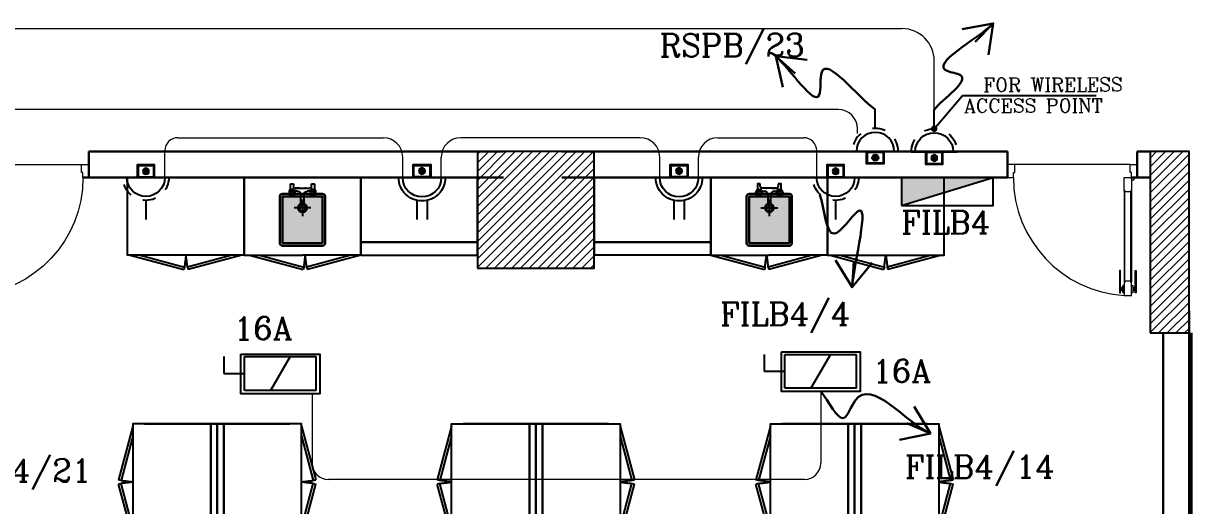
# Model space of a CAD drawing. Extents: x 1315 to 1416, y 473 to 837.
# Drawn here: x 1356.13 to 1365.15, y 620.72 to 624.44 of the extents above; entities that cross this region are included whole.
import ezdxf

# ---------------------------------------------------------------- set-up
doc = ezdxf.new("R2010")
doc.units = 0
doc.header["$MEASUREMENT"] = 0
doc.linetypes.add('ACAD_ISO02W100', pattern=[15, 12, -3])
doc.linetypes.add('DASHED', pattern=[19.05, 12.7, -6.35])
doc.layers.get('0').update_dxf_attribs({"color": 252, "linetype": 'CONTINUOUS', "lineweight": 30})
for name, color, linetype in [('-FUR', 252, 'CONTINUOUS'), ('E-SOCKETS', 6, 'CONTINUOUS'), ('E-WIRING', 3, 'CONTINUOUS'), ('ELE', 2, 'CONTINUOUS'), ('SAN', 252, 'CONTINUOUS'), ('WIRING', 4, 'CONTINUOUS')]:
    doc.layers.add(name, color=color, linetype=linetype)
for name, color, linetype, lineweight in [('Column', 252, 'CONTINUOUS', 25), ('DOOR', 252, 'CONTINUOUS', 9), ('hatch', 252, 'CONTINUOUS', 9), ('Wall', 252, 'CONTINUOUS', 30), ('WIRRING', 3, 'CONTINUOUS', 5)]:
    doc.layers.add(name, color=color, linetype=linetype, lineweight=lineweight)
doc.styles.add('ARIAL', font='arial.ttf')
doc.styles.add('E80', font='romanc.shx')
doc.dimstyles.new('DIM-100-IN', dxfattribs={"dimtxt": 0.22, "dimasz": 0.1, "dimexe": 0.15, "dimexo": 0.15, "dimgap": 0, "dimtad": 0, "dimrnd": 0.05, "dimzin": 1, "dimdsep": 46, "dimtxsty": 'ARIAL', "dimblk": 'DOT', "dimcen": 0.2, "dimclrd": 256, "dimclre": 256, "dimclrt": 23, "dimadec": 0, "dimazin": 0, "dimtfac": 1, "dimtmove": 2, "dimatfit": 2, "dimldrblk": 'OPEN90', "dimfxl": 0.15, "dimfxlon": 1, "dimtolj": 1, "dimtzin": 0, "dimlwe": -1, "dimarcsym": 0})
doc.dimstyles.get("Standard").update_dxf_attribs({"dimtxt": 0.12, "dimasz": 0.05, "dimexe": 0.18, "dimexo": 0.0625, "dimgap": 0.09, "dimtad": 0, "dimtih": 1, "dimtoh": 1, "dimzin": 0, "dimdsep": 46, "dimtxsty": 'Standard', "dimblk": 'DOT', "dimcen": 0.09, "dimadec": 0, "dimazin": 0, "dimtfac": 1, "dimtofl": 0, "dimtmove": 0, "dimatfit": 3, "dimldrblk": 'DOT', "dimfxl": 1, "dimtolj": 1, "dimtzin": 0, "dimarcsym": 0})

# ---------------------------------------------------------------- blocks, each defined once
blk = doc.blocks.new('d3')
at = {"layer": 'DOOR'}
for p, q in [((45.6622, -61.5054), (45.6622, -60.8055)), ((45.6672, -60.8055), (45.6672, -61.5054)), ((45.7138, -60.8055), (45.7138, -61.5054)), ((45.7188, -61.5054), (45.7188, -60.8055)), ((45.6738, -61.711), (46.5627, -61.711))]:
    blk.add_line(p, q, dxfattribs=at)
for points in [[(45.6343, -60.8945), (45.6263, -60.8945), (45.6263, -60.7222), (45.6343, -60.7222)], [(45.6461, -60.74), (45.6396, -60.74), (45.6396, -60.7602), (45.6461, -60.7602)], [(45.6672, -60.8), (45.6672, -60.8111), (45.7138, -60.8111), (45.7138, -60.8), (45.7183, -60.8), (45.7183, -60.7), (45.7183, -60.7), (45.6627, -60.7), (45.6627, -60.8)], [(45.7349, -60.74), (45.7414, -60.74), (45.7414, -60.7602), (45.7349, -60.7602)], [(45.7466, -60.8945), (45.7547, -60.8945), (45.7547, -60.7222), (45.7466, -60.7222)], [(45.6672, -61.511), (45.6672, -61.4999), (45.7138, -61.4999), (45.7138, -61.511), (45.7183, -61.511), (45.7183, -61.611), (45.7183, -61.611), (45.6627, -61.611), (45.6627, -61.511)], [(45.6183, -61.711), (45.6183, -61.611), (45.6627, -61.611), (45.6627, -61.6489), (45.6738, -61.6489), (45.6738, -61.711)], [(46.6183, -61.711), (46.6183, -61.611), (46.5737, -61.611), (46.5737, -61.6489), (46.5626, -61.6489), (46.5627, -61.711)]]:
    blk.add_lwpolyline(points, close=True, dxfattribs=at)
for points in [[(45.6343, -60.7403, -1), (45.6396, -60.7403), (45.6396, -60.7403), (45.6396, -60.7599), (45.6396, -60.7599, -1), (45.6343, -60.7599), (45.6343, -60.7599)], [(45.7466, -60.7403, 1), (45.7414, -60.7403), (45.7414, -60.7403), (45.7414, -60.7599), (45.7414, -60.7599, 1), (45.7466, -60.7599), (45.7466, -60.7599)], [(45.6672, -60.8105), (45.6672, -60.8105, -1), (45.6672, -60.8006)], [(45.7138, -60.8105), (45.7138, -60.8105, 1), (45.7138, -60.8006)], [(45.6672, -61.5005), (45.6672, -61.5005, 1), (45.6672, -61.5104)], [(45.7138, -61.5005), (45.7138, -61.5005, -1), (45.7138, -61.5104)]]:
    blk.add_lwpolyline(points, format="xyb", close=True, dxfattribs=at)
for points in [[(45.6516, -60.7674), (45.6461, -60.7674), (45.6461, -60.7329), (45.6516, -60.7329)], [(45.6627, -60.7778), (45.6516, -60.7778), (45.6516, -60.7222), (45.6627, -60.7222)], [(45.7183, -60.7778), (45.7294, -60.7778), (45.7294, -60.7222), (45.7183, -60.7222)], [(45.7294, -60.7674), (45.7349, -60.7674), (45.7349, -60.7329), (45.7294, -60.7329)]]:
    blk.add_lwpolyline(points, dxfattribs=at)
blk.add_circle((45.6516, -61.5999), 0.0111, dxfattribs=at)
blk.add_arc((45.6609, -61.611), 0.9128, 360, 86.39768, dxfattribs=at)
blk = doc.blocks.new('YY5Y5')
at = {"layer": 'SAN', "color": 1}
for p, q in [((434.16, 537.56), (433.7, 538.02)), ((433.83, 542.04), (433.83, 538.56)), ((435.73, 542.41), (434.2, 542.41)), ((435.58, 537.56), (436.04, 538.02)), ((435.73, 540.55), (435.73, 542.41)), ((436.72, 537.65), (438.25, 537.65)), ((446.18, 539.55), (436.73, 539.55)), ((443.04, 539.55), (446.16, 539.55)), ((444.65, 537.65), (446.18, 537.65)), ((447.32, 537.56), (446.86, 538.02)), ((447.16, 542.41), (447.16, 540.55)), ((448.69, 542.41), (447.16, 542.41)), ((448.74, 537.56), (449.2, 538.02)), ((449.07, 538.56), (449.07, 542.04)), ((434.16, 536.15), (433.7, 535.69)), ((435.58, 536.15), (436.04, 535.69)), ((440.5, 535.4), (440.5, 528.74)), ((442.4, 528.74), (442.4, 535.4)), ((447.32, 536.15), (446.86, 535.69)), ((448.74, 536.15), (449.2, 535.69)), ((440.87, 528.36), (442.03, 528.36))]:
    blk.add_line(p, q, dxfattribs=at)
at = {"layer": 'SAN', "color": 1, "linetype": 'Continuous'}
blk.add_line((439.23, 539.55), (439.86, 539.55), dxfattribs=at)
at = {"layer": 'SAN', "color": 2, "linetype": 'DASHED'}
for points in [[(441.45, 532.42), (441.45, 521.63)], [(436.06, 527.03), (446.84, 527.03)]]:
    blk.add_lwpolyline(points, dxfattribs=at)
at = {"layer": 'SAN', "color": 1}
for centre, radius in [((434.87, 536.85), 2), ((434.87, 536.85), 1), ((434.87, 536.85), 0.8), ((448.03, 536.85), 2), ((448.03, 536.85), 1), ((448.03, 536.85), 0.8)]:
    blk.add_circle(centre, radius, dxfattribs=at)
for centre, radius, start, end in [((434.2, 542.04), 0.375, 90, 180), ((436.73, 540.55), 1, 180, 270), ((438.25, 535.4), 2.25, 0, 90), ((444.65, 535.4), 2.25, 90, 180), ((446.16, 540.55), 1, 270, 0), ((448.69, 542.04), 0.375, 0, 90), ((441.45, 527.03), 2.86, 109.43194, 70.56806), ((441.45, 527.03), 2.08, 117.27647, 62.72353), ((440.87, 528.74), 0.375, 180, 270), ((442.03, 528.74), 0.375, 270, 360)]:
    blk.add_arc(centre, radius, start, end, dxfattribs=at)
blk = doc.blocks.new('fd')
at = {"layer": '-FUR'}
h = blk.add_hatch(color=254, dxfattribs=at)
h.paths.add_polyline_path([(1322.6636, 576.6994), (1322.3536, 576.6994), (1322.3536, 577.0594), (1322.6636, 577.0594)], flags=16)
edge = h.paths.add_edge_path()
edge.add_line((1322.6636, 576.6794), (1322.3536, 576.6794))
edge.add_arc((1322.3536, 576.6994), 0.02, 180, 270, ccw=False)
edge.add_line((1322.3336, 576.6994), (1322.3336, 577.0594))
edge.add_arc((1322.3536, 577.0594), 0.02, 90, 180, ccw=False)
edge.add_line((1322.3536, 577.0794), (1322.6636, 577.0794))
edge.add_arc((1322.6636, 577.0594), 0.02, 0, 90, ccw=False)
edge.add_line((1322.6836, 577.0594), (1322.6836, 576.6994))
edge.add_arc((1322.6636, 576.6994), 0.02, -90, 0, ccw=False)
blk.add_hatch(color=253, dxfattribs=at).paths.add_polyline_path([(1322.6636, 577.0594), (1322.6636, 576.6994), (1322.3536, 576.6994), (1322.3536, 577.0594)])
h = blk.add_hatch(color=251, dxfattribs=at)
h.paths.add_polyline_path([(1322.6337, 577.0294), (1322.6636, 577.0594), (1322.6636, 576.6994), (1322.6336, 576.7294)])
h.paths.add_polyline_path([(1322.6336, 576.7294), (1322.6636, 576.6994), (1322.3536, 576.6994), (1322.3836, 576.7294)])
h = blk.add_hatch(color=252, dxfattribs=at)
h.paths.add_polyline_path([(1322.3836, 577.0294), (1322.3536, 577.0594), (1322.6636, 577.0594), (1322.6337, 577.0294)])
h.paths.add_polyline_path([(1322.3836, 576.7294), (1322.3536, 576.6994), (1322.3536, 577.0594), (1322.3836, 577.0294)])
for p, q in [((1322.4784, 577.2056), (1322.0597, 577.2056)), ((1322.4784, 577.2056), (1322.9597, 577.2056)), ((1322.0597, 576.6056), (1322.5097, 576.6056)), ((1322.9597, 576.6056), (1322.5097, 576.6056))]:
    blk.add_line(p, q, dxfattribs=at)
at = {"layer": '-FUR', "linetype": 'ACAD_ISO02W100'}
for p, q in [((1322.0597, 577.2056), (1322.5097, 577.2056)), ((1322.9597, 577.2056), (1322.5097, 577.2056)), ((1322.0997, 576.6056), (1322.5133, 576.4948)), ((1322.177, 576.6056), (1322.5185, 576.5141)), ((1322.8824, 576.6056), (1322.541, 576.5141)), ((1322.9597, 576.6056), (1322.5462, 576.4948)), ((1322.5185, 576.5141), (1322.5133, 576.4948)), ((1322.541, 576.5141), (1322.5462, 576.4948))]:
    blk.add_line(p, q, dxfattribs=at)
for centre, start, end in [((1324.045, 576.3727), 171.26112, 174.70691), ((1321.0144, 576.3727), 5.29309, 8.73888)]:
    blk.add_arc(centre, 1.5331, start, end, dxfattribs=at)
for p, q in [((1322.0597, 577.2056), (1322.0597, 576.6056)), ((1322.9597, 577.2056), (1322.9597, 576.6056))]:
    blk.add_line(p, q)
blk.add_lwpolyline([(1322.6636, 576.6794), (1322.3536, 576.6794, -0.414214), (1322.3336, 576.6994), (1322.3336, 577.0594, -0.414214), (1322.3536, 577.0794), (1322.6636, 577.0794, -0.414214), (1322.6836, 577.0594), (1322.6836, 576.6994, -0.414214)], format="xyb", close=True)
blk.add_lwpolyline([(1322.6636, 576.6794), (1322.3536, 576.6794, -0.414214), (1322.3336, 576.6994), (1322.3336, 577.0594, -0.414214), (1322.3536, 577.0794), (1322.6636, 577.0794, -0.414214), (1322.6836, 577.0594), (1322.6836, 576.6994, -0.414214)], format="xyb", close=True)
blk.add_lwpolyline([(1322.6636, 576.6994), (1322.3536, 576.6994), (1322.3536, 577.0594), (1322.6636, 577.0594)], close=True)
at = {"extrusion": (0, 0, -1), "xscale": 0.0121000000000322, "yscale": 0.0121000000000322, "zscale": -0.0121}
blk.add_blockref('YY5Y5', (-1327.8502, 570.5947), dxfattribs=at)
blk = doc.blocks.new('juy')
blk.add_line((1322.9597, 577.2056), (1322.9597, 576.6056))
blk.add_blockref('fd', (0, 0))
blk = doc.blocks.new('5')
at = {"layer": '-FUR', "linetype": 'ACAD_ISO02W100'}
for p, q in [((41999.7885, -66320.4478), (42000.6885, -66320.4478)), ((41999.8085, -66321.0478), (42000.2221, -66321.1587)), ((41999.8858, -66321.0478), (42000.2273, -66321.1393)), ((42000.5913, -66321.0478), (42000.2498, -66321.1393)), ((42000.6685, -66321.0478), (42000.255, -66321.1587)), ((42000.2273, -66321.1393), (42000.2221, -66321.1587)), ((42000.2498, -66321.1393), (42000.255, -66321.1587))]:
    blk.add_line(p, q, dxfattribs=at)
at = {"layer": '-FUR'}
blk.add_lwpolyline([(41999.7885, -66320.4478), (42000.6885, -66320.4478), (42000.6885, -66321.0478), (41999.7885, -66321.0478)], close=True, dxfattribs=at)
at = {"layer": '-FUR', "linetype": 'ACAD_ISO02W100'}
for centre, start, end in [((42001.7538, -66321.2808), 171.26112, 174.70691), ((41998.7233, -66321.2808), 5.29309, 8.73888)]:
    blk.add_arc(centre, 1.5331, start, end, dxfattribs=at)
blk = doc.blocks.new('ba7es')
at = {"layer": '-FUR', "linetype": 'ACAD_ISO02W100'}
blk.add_line((1323.8895, 576.6578), (1322.9895, 576.6578), dxfattribs=at)
for p, q in [((1323.8895, 577.2578), (1322.9895, 577.2578)), ((1322.9895, 577.2578), (1322.9895, 576.6578)), ((1323.8895, 576.6578), (1323.8895, 577.2578)), ((1322.9895, 576.6578), (1322.9895, 576.7578)), ((1322.9895, 576.7578), (1323.8895, 576.7578))]:
    blk.add_line(p, q)
blk = doc.blocks.new('LAB1')
h = blk.add_hatch(color=256)
h.set_gradient(color1=(255, 191, 127), color2=(255, 181, 107), one_color=1, tint=0.71)
edge = h.paths.add_edge_path(flags=16)
edge.add_line((996.4237, 478.6412), (996.7337, 478.6412))
edge.add_arc((996.7337, 478.6612), 0.02, 270, 360)
edge.add_line((996.7537, 478.6612), (996.7537, 479.0212))
edge.add_arc((996.7337, 479.0212), 0.02, 360, 450)
edge.add_line((996.7337, 479.0412), (996.4237, 479.0412))
edge.add_arc((996.4237, 479.0212), 0.02, 450, 540)
edge.add_line((996.4037, 479.0212), (996.4037, 478.6612))
edge.add_arc((996.4237, 478.6612), 0.02, 540, 630)
edge = h.paths.add_edge_path()
edge.add_arc((996.6583, 479.0524), 0.0242, 180, 540, ccw=False)
edge = h.paths.add_edge_path(flags=16)
edge.add_arc((996.6583, 479.0524), 0.0121, 180, 540, ccw=False)
edge = h.paths.add_edge_path(flags=16)
edge.add_arc((996.6583, 479.0524), 0.00968, 180, 540, ccw=False)
edge = h.paths.add_edge_path(flags=16)
edge.add_line((996.6669, 479.0439), (996.6724, 479.0383))
edge = h.paths.add_edge_path(flags=16)
edge.add_line((996.6669, 479.061), (996.6724, 479.0665))
edge = h.paths.add_edge_path(flags=16)
edge.add_line((996.6498, 479.0439), (996.6442, 479.0383))
edge = h.paths.add_edge_path(flags=16)
edge.add_line((996.6498, 479.061), (996.6442, 479.0665))
h = blk.add_hatch(color=256)
h.set_gradient(color1=(255, 191, 127), color2=(255, 181, 107), one_color=1, tint=0.71)
edge = h.paths.add_edge_path(flags=16)
edge.add_line((996.4237, 478.6412), (996.7337, 478.6412))
edge.add_arc((996.7337, 478.6612), 0.02, 270, 360)
edge.add_line((996.7537, 478.6612), (996.7537, 479.0212))
edge.add_arc((996.7337, 479.0212), 0.02, 360, 450)
edge.add_line((996.7337, 479.0412), (996.4237, 479.0412))
edge.add_arc((996.4237, 479.0212), 0.02, 450, 540)
edge.add_line((996.4037, 479.0212), (996.4037, 478.6612))
edge.add_arc((996.4237, 478.6612), 0.02, 540, 630)
edge = h.paths.add_edge_path()
edge.add_arc((996.4991, 479.0524), 0.0242, 180, 540, ccw=False)
edge = h.paths.add_edge_path(flags=16)
edge.add_arc((996.4991, 479.0524), 0.0121, 180, 540, ccw=False)
edge = h.paths.add_edge_path(flags=16)
edge.add_arc((996.4991, 479.0524), 0.00968, 180, 540, ccw=False)
edge = h.paths.add_edge_path(flags=16)
edge.add_line((996.5076, 479.0439), (996.5132, 479.0383))
edge = h.paths.add_edge_path(flags=16)
edge.add_line((996.5076, 479.061), (996.5132, 479.0665))
edge = h.paths.add_edge_path(flags=16)
edge.add_line((996.4905, 479.0439), (996.485, 479.0383))
edge = h.paths.add_edge_path(flags=16)
edge.add_line((996.4905, 479.061), (996.485, 479.0665))
h = blk.add_hatch(color=256)
h.set_gradient(color1=(255, 191, 127), color2=(255, 181, 107), one_color=1, tint=0.71)
h.paths.add_polyline_path([(996.4237, 478.6612), (996.7337, 478.6612), (996.7337, 479.0212), (996.4237, 479.0212)], flags=0)
edge = h.paths.add_edge_path(flags=17)
edge.add_line((996.4237, 478.6412), (996.7337, 478.6412))
edge.add_arc((996.7337, 478.6612), 0.02, 270, 360)
edge.add_line((996.7537, 478.6612), (996.7537, 479.0212))
edge.add_arc((996.7337, 479.0212), 0.02, 360, 450)
edge.add_line((996.7337, 479.0412), (996.4237, 479.0412))
edge.add_arc((996.4237, 479.0212), 0.02, 450, 540)
edge.add_line((996.4037, 479.0212), (996.4037, 478.6612))
edge.add_arc((996.4237, 478.6612), 0.02, 540, 630)
edge = h.paths.add_edge_path(flags=0)
edge.add_line((996.5902, 478.9542), (996.5902, 479.0348))
edge = h.paths.add_edge_path(flags=0)
edge.add_line((996.5672, 479.0348), (996.5672, 478.9542))
edge = h.paths.add_edge_path(flags=0)
edge.add_line((996.5787, 478.9988), (996.5787, 478.8683))
edge = h.paths.add_edge_path(flags=0)
edge.add_line((996.5134, 478.9335), (996.644, 478.9335))
edge = h.paths.add_edge_path(flags=0)
edge.add_arc((996.5787, 478.9335), 0.0346, 109.43194, 430.56806, ccw=False)
edge = h.paths.add_edge_path(flags=0)
edge.add_arc((996.5787, 478.9335), 0.0251, 117.27647, 422.72353, ccw=False)
edge = h.paths.add_edge_path(flags=0)
edge.add_arc((996.5857, 478.9542), 0.00454, 270, 360, ccw=False)
edge = h.paths.add_edge_path(flags=0)
edge.add_arc((996.5717, 478.9542), 0.00454, 180, 270, ccw=False)
edge = h.paths.add_edge_path(flags=0)
edge.add_line((996.5717, 478.9497), (996.5857, 478.9497))
edge = h.paths.add_edge_path(flags=16)
edge.add_arc((996.6583, 479.0524), 0.0121, 180, 540, ccw=False)
edge = h.paths.add_edge_path(flags=16)
edge.add_line((996.5076, 479.0439), (996.5132, 479.0383))
edge = h.paths.add_edge_path(flags=16)
edge.add_line((996.4905, 479.0439), (996.485, 479.0383))
edge = h.paths.add_edge_path(flags=16)
edge.add_line((996.6669, 479.0439), (996.6724, 479.0383))
edge = h.paths.add_edge_path(flags=16)
edge.add_line((996.6498, 479.0439), (996.6442, 479.0383))
h = blk.add_hatch(color=256)
h.set_gradient(color1=(255, 191, 127), color2=(255, 181, 107), one_color=1, tint=0.71)
edge = h.paths.add_edge_path(flags=17)
edge.add_line((996.4237, 478.6412), (996.7337, 478.6412))
edge.add_arc((996.7337, 478.6612), 0.02, 270, 360)
edge.add_line((996.7537, 478.6612), (996.7537, 479.0212))
edge.add_arc((996.7337, 479.0212), 0.02, 360, 450)
edge.add_line((996.7337, 479.0412), (996.4237, 479.0412))
edge.add_arc((996.4237, 479.0212), 0.02, 450, 540)
edge.add_line((996.4037, 479.0212), (996.4037, 478.6612))
edge.add_arc((996.4237, 478.6612), 0.02, 540, 630)
h.paths.add_polyline_path([(996.4237, 478.6612), (996.7337, 478.6612), (996.7337, 479.0212), (996.4237, 479.0212)], flags=0)
edge = h.paths.add_edge_path(flags=0)
edge.add_line((996.5902, 478.9542), (996.5902, 479.0348))
edge = h.paths.add_edge_path(flags=0)
edge.add_line((996.5672, 479.0348), (996.5672, 478.9542))
edge = h.paths.add_edge_path(flags=0)
edge.add_line((996.5787, 478.9988), (996.5787, 478.8683))
edge = h.paths.add_edge_path(flags=0)
edge.add_line((996.5134, 478.9335), (996.644, 478.9335))
edge = h.paths.add_edge_path(flags=0)
edge.add_arc((996.5787, 478.9335), 0.0346, 109.43194, 430.56806, ccw=False)
edge = h.paths.add_edge_path(flags=0)
edge.add_arc((996.5787, 478.9335), 0.0251, 117.27647, 422.72353, ccw=False)
edge = h.paths.add_edge_path(flags=0)
edge.add_arc((996.5857, 478.9542), 0.00454, 270, 360, ccw=False)
edge = h.paths.add_edge_path(flags=0)
edge.add_arc((996.5717, 478.9542), 0.00454, 180, 270, ccw=False)
edge = h.paths.add_edge_path(flags=0)
edge.add_line((996.5717, 478.9497), (996.5857, 478.9497))
edge = h.paths.add_edge_path(flags=16)
edge.add_arc((996.6583, 479.0524), 0.0121, 180, 540, ccw=False)
edge = h.paths.add_edge_path(flags=16)
edge.add_line((996.5076, 479.0439), (996.5132, 479.0383))
edge = h.paths.add_edge_path(flags=16)
edge.add_line((996.4905, 479.0439), (996.485, 479.0383))
edge = h.paths.add_edge_path(flags=16)
edge.add_line((996.6669, 479.0439), (996.6724, 479.0383))
edge = h.paths.add_edge_path(flags=16)
edge.add_line((996.6498, 479.0439), (996.6442, 479.0383))
h = blk.add_hatch(color=256)
h.set_gradient(color1=(255, 191, 127), color2=(255, 181, 107), one_color=1, tint=0.71)
edge = h.paths.add_edge_path(flags=16)
edge.add_line((996.4237, 478.6412), (996.7337, 478.6412))
edge.add_arc((996.7337, 478.6612), 0.02, 270, 360)
edge.add_line((996.7537, 478.6612), (996.7537, 479.0212))
edge.add_arc((996.7337, 479.0212), 0.02, 360, 450)
edge.add_line((996.7337, 479.0412), (996.4237, 479.0412))
edge.add_arc((996.4237, 479.0212), 0.02, 450, 540)
edge.add_line((996.4037, 479.0212), (996.4037, 478.6612))
edge.add_arc((996.4237, 478.6612), 0.02, 540, 630)
h.paths.add_polyline_path([(996.4237, 478.6612), (996.7337, 478.6612), (996.7337, 479.0212), (996.4237, 479.0212)], flags=0)
edge = h.paths.add_edge_path(flags=17)
edge.add_line((996.4237, 478.6412), (996.7337, 478.6412))
edge.add_arc((996.7337, 478.6612), 0.02, 270, 360)
edge.add_line((996.7537, 478.6612), (996.7537, 479.0212))
edge.add_arc((996.7337, 479.0212), 0.02, 360, 450)
edge.add_line((996.7337, 479.0412), (996.4237, 479.0412))
edge.add_arc((996.4237, 479.0212), 0.02, 450, 540)
edge.add_line((996.4037, 479.0212), (996.4037, 478.6612))
edge.add_arc((996.4237, 478.6612), 0.02, 540, 630)
edge = h.paths.add_edge_path(flags=0)
edge.add_line((996.5902, 478.9542), (996.5902, 479.0348))
edge = h.paths.add_edge_path(flags=0)
edge.add_line((996.5672, 479.0348), (996.5672, 478.9542))
edge = h.paths.add_edge_path(flags=0)
edge.add_line((996.5787, 478.9988), (996.5787, 478.8683))
edge = h.paths.add_edge_path(flags=0)
edge.add_line((996.5134, 478.9335), (996.644, 478.9335))
edge = h.paths.add_edge_path(flags=0)
edge.add_arc((996.5787, 478.9335), 0.0346, 109.43194, 430.56806, ccw=False)
edge = h.paths.add_edge_path(flags=0)
edge.add_arc((996.5787, 478.9335), 0.0251, 117.27647, 422.72353, ccw=False)
edge = h.paths.add_edge_path(flags=0)
edge.add_arc((996.5857, 478.9542), 0.00454, 270, 360, ccw=False)
edge = h.paths.add_edge_path(flags=0)
edge.add_arc((996.5717, 478.9542), 0.00454, 180, 270, ccw=False)
edge = h.paths.add_edge_path(flags=0)
edge.add_line((996.5717, 478.9497), (996.5857, 478.9497))
edge = h.paths.add_edge_path(flags=16)
edge.add_arc((996.4991, 479.0524), 0.0121, 180, 540, ccw=False)
edge = h.paths.add_edge_path(flags=16)
edge.add_arc((996.6583, 479.0524), 0.0121, 180, 540, ccw=False)
edge = h.paths.add_edge_path(flags=16)
edge.add_line((996.5076, 479.0439), (996.5132, 479.0383))
edge = h.paths.add_edge_path(flags=16)
edge.add_line((996.4905, 479.0439), (996.485, 479.0383))
edge = h.paths.add_edge_path(flags=16)
edge.add_line((996.6669, 479.0439), (996.6724, 479.0383))
edge = h.paths.add_edge_path(flags=16)
edge.add_line((996.6498, 479.0439), (996.6442, 479.0383))
h = blk.add_hatch(color=256)
h.set_gradient(color1=(255, 191, 127), color2=(255, 181, 107), one_color=1, tint=0.71)
edge = h.paths.add_edge_path(flags=16)
edge.add_line((996.4237, 478.6412), (996.7337, 478.6412))
edge.add_arc((996.7337, 478.6612), 0.02, 270, 360)
edge.add_line((996.7537, 478.6612), (996.7537, 479.0212))
edge.add_arc((996.7337, 479.0212), 0.02, 360, 450)
edge.add_line((996.7337, 479.0412), (996.4237, 479.0412))
edge.add_arc((996.4237, 479.0212), 0.02, 450, 540)
edge.add_line((996.4037, 479.0212), (996.4037, 478.6612))
edge.add_arc((996.4237, 478.6612), 0.02, 540, 630)
edge = h.paths.add_edge_path(flags=0)
edge.add_line((996.5902, 478.9542), (996.5902, 479.0348))
edge = h.paths.add_edge_path()
edge.add_arc((996.6174, 479.0348), 0.0272, 450, 540, ccw=False)
h = blk.add_hatch(color=256)
h.set_gradient(color1=(255, 191, 127), color2=(255, 181, 107), one_color=1, tint=0.71)
edge = h.paths.add_edge_path(flags=16)
edge.add_line((996.4237, 478.6412), (996.7337, 478.6412))
edge.add_arc((996.7337, 478.6612), 0.02, 270, 360)
edge.add_line((996.7537, 478.6612), (996.7537, 479.0212))
edge.add_arc((996.7337, 479.0212), 0.02, 360, 450)
edge.add_line((996.7337, 479.0412), (996.4237, 479.0412))
edge.add_arc((996.4237, 479.0212), 0.02, 450, 540)
edge.add_line((996.4037, 479.0212), (996.4037, 478.6612))
edge.add_arc((996.4237, 478.6612), 0.02, 540, 630)
edge = h.paths.add_edge_path(flags=0)
edge.add_line((996.5672, 479.0348), (996.5672, 478.9542))
edge = h.paths.add_edge_path()
edge.add_arc((996.5399, 479.0348), 0.0272, 360, 450, ccw=False)
for p, q in [((991.7585, 477.2673), (992.8785, 477.2673)), ((992.2685, 477.2673), (992.3685, 477.2673)), ((992.2685, 477.2673), (992.2685, 472.6653)), ((992.3185, 477.2673), (992.3185, 471.6492)), ((992.3685, 472.6658), (992.3685, 477.2673)), ((995.3376, 477.2673), (994.2176, 477.2673)), ((994.8276, 477.2673), (994.7276, 477.2673)), ((994.7276, 472.6658), (994.7276, 477.2673)), ((994.7776, 477.2673), (994.7776, 471.6492)), ((994.8276, 477.2673), (994.8276, 472.6653)), ((997.7967, 477.2673), (996.6767, 477.2673)), ((997.2867, 477.2673), (997.1867, 477.2673)), ((997.1867, 472.6658), (997.1867, 477.2673)), ((997.2367, 477.2673), (997.2367, 471.6492)), ((997.2867, 477.2673), (997.2867, 472.6653))]:
    blk.add_line(p, q)
for name, p in [('5', (-41008.1609, 66799.6152)), ('juy', (-329.5321, -98.0382)), ('ba7es', (-327.7619, -98.0904))]:
    blk.add_blockref(name, p)
at = {"xscale": -1}
for name, p in [('ba7es', (2317.3171, -98.0904)), ('juy', (2319.0873, -98.0382)), ('5', (42997.7162, 66799.6152))]:
    blk.add_blockref(name, p, dxfattribs=at)
for p, rotation in [((67312.7164, -41523.4212), 270), ((-65328.0793, 42477.0559), 90)]:
    blk.add_blockref('5', p, dxfattribs=dict(at, rotation=rotation))
for p, rotation in [((67315.1755, 42477.0559), 270), ((-65325.6202, -41523.4212), 90), ((67317.6346, 42477.0559), 270), ((-65323.1611, -41523.4212), 90)]:
    blk.add_blockref('5', p, dxfattribs=dict(rotation=rotation))
blk = doc.blocks.new('_Dot')
at = {"color": 0, "linetype": 'ByBlock', "lineweight": -2}
blk.add_line((-0.5, 0), (-1, 0), dxfattribs=at)
at = {"color": 0, "linetype": 'ByBlock', "const_width": 0.5}
blk.add_lwpolyline([(-0.25, 0, 1), (0.25, 0, 1)], format="xyb", close=True, dxfattribs=at)
blk = doc.blocks.new('220v wp')
at = {"layer": 'E-SOCKETS'}
blk.add_hatch(color=2, dxfattribs=at).paths.add_polyline_path([(384917, 119867, 1), (384851, 119867, 1)])
at = {"layer": 'E-SOCKETS', "color": 2}
for p, q in [((384884, 120186), (384884, 120393)), ((385134, 119936), (384634, 119936)), ((385126, 119936), (384642, 119936))]:
    blk.add_line(p, q, dxfattribs=at)
for points in [[(384789, 119936), (384978, 119936), (384978, 119798), (384789, 119798)], [(384798, 119927), (384969, 119927), (384969, 119807), (384798, 119807)]]:
    blk.add_lwpolyline(points, close=True, dxfattribs=at)
blk.add_circle((384884, 119867), 33.1, dxfattribs=at)
at = {"layer": 'E-SOCKETS', "color": 7, "linetype": 'DASHED'}
blk.add_arc((384884, 119936), 250, 0, 180, dxfattribs=at)
at = {"layer": 'E-SOCKETS', "color": 2}
blk.add_arc((384884, 119936), 207, 0, 180, dxfattribs=at)
blk = doc.blocks.new('0PB')
at = {"layer": 'ELE'}
blk.add_hatch(color=256, dxfattribs=at).paths.add_polyline_path([(0.3, -0.075), (0.3, 0.1081), (-0.3, -0.075)])
at = {"layer": 'ELE', "color": 5}
blk.add_line((0.3, 0.1081), (-0.3, -0.075), dxfattribs=at)
at = {"layer": 'ELE', "color": 1}
blk.add_lwpolyline([(0.3, 0.1081), (-0.3, 0.1081), (-0.3, -0.075), (0.3, -0.075)], close=True, dxfattribs=at)
blk = doc.blocks.new('LOAD BREAK SWITCH IP')
at = {"layer": 'E-SOCKETS', "color": 6}
for p, q in [((1958.3192, -128.1367), (1958.3192, -128.2674)), ((1958.4787, -128.1367), (1959.0313, -128.1367)), ((1958.4787, -128.3981), (1958.4787, -128.1367)), ((1959.0313, -128.3981), (1959.0313, -128.1367)), ((1958.3192, -128.2674), (1958.4787, -128.2674)), ((1959.0313, -128.3981), (1958.4787, -128.3981))]:
    blk.add_line(p, q, dxfattribs=at)
at = {"layer": 'E-SOCKETS', "color": 3}
blk.add_line((1958.8305, -128.1367), (1958.6795, -128.3981), dxfattribs=at)
at = {"layer": 'E-SOCKETS', "color": 7}
blk.add_lwpolyline([(1958.4509, -128.118), (1959.0586, -128.118), (1959.0586, -128.4243), (1958.4509, -128.4243)], close=True, dxfattribs=at)
blk = doc.blocks.new('DOPLEX SOCKET WP')
at = {"layer": 'E-SOCKETS'}
blk.add_hatch(color=2, dxfattribs=at).paths.add_polyline_path([(48.2533, -124.2906, -1), (48.301, -124.2906, -1)])
at = {"layer": 'E-SOCKETS', "color": 2}
for p, q in [((48.2373, -124.0647), (48.2373, -123.9156)), ((48.3173, -124.0647), (48.3173, -123.9156)), ((48.0968, -124.2406), (48.4575, -124.2406)), ((48.1027, -124.2406), (48.4515, -124.2406))]:
    blk.add_line(p, q, dxfattribs=at)
for points in [[(48.3454, -124.2406), (48.2089, -124.2406), (48.2089, -124.3406), (48.3454, -124.3406)], [(48.3388, -124.2471), (48.2154, -124.2471), (48.2154, -124.3341), (48.3388, -124.3341)]]:
    blk.add_lwpolyline(points, close=True, dxfattribs=at)
blk.add_circle((48.2771, -124.2906), 0.0239, dxfattribs=at)
at = {"layer": 'E-SOCKETS', "color": 7, "linetype": 'DASHED'}
blk.add_arc((48.2771, -124.2406), 0.1804, 0, 180, dxfattribs=at)
at = {"layer": 'E-SOCKETS', "color": 2}
blk.add_arc((48.2771, -124.2406), 0.1491, 0, 180, dxfattribs=at)

msp = doc.modelspace()

# ---------------------------------------------------------------- hatches: boundary and pattern name
at = {"layer": 'hatch'}
h = msp.add_hatch(dxfattribs=at)
h.set_pattern_fill('ANSI31', color=256, scale=0.015, style=0)
h.set_pattern_definition([(45, (1587.06848, 300.332407), (-0.0336759605, 0.0336759605), [])])
h.paths.add_polyline_path([(1359.6363, 622.5545), (1360.5363, 622.5545), (1360.5363, 623.4545), (1359.6363, 623.4545)])
h = msp.add_hatch(dxfattribs=at)
h.set_pattern_fill('ANSI31', color=256, scale=0.015, style=0)
h.set_pattern_definition([(45, (1560.84348, 299.532407), (-0.0336759605, 0.0336759605), [])])
h.paths.add_polyline_path([(1364.8263, 622.0545), (1365.1263, 622.0545), (1365.1263, 623.4545), (1364.8263, 623.4545)])

# ---------------------------------------------------------------- linework, layer by layer
at = {"layer": 'Column'}
for points in [[(1359.6363, 622.5545), (1360.5363, 622.5545), (1360.5363, 623.4545), (1359.6363, 623.4545)], [(1364.8263, 622.0545), (1365.1263, 622.0545), (1365.1263, 623.4545), (1364.8263, 623.4545)]]:
    msp.add_lwpolyline(points, close=True, dxfattribs=at)
at = {"layer": 'Wall', "linetype": 'Continuous'}
for p, q in [((1359.8363, 623.4545), (1356.6363, 623.4545)), ((1356.6363, 623.2545), (1356.6363, 623.4545)), ((1359.8363, 623.4545), (1356.6363, 623.4545)), ((1356.6363, 623.2545), (1356.6363, 623.4545)), ((1360.2863, 623.4545), (1363.7263, 623.4545)), ((1360.2863, 623.4545), (1363.7263, 623.4545)), ((1363.7263, 623.2545), (1363.7263, 623.4545)), ((1363.7263, 623.2545), (1363.7263, 623.4545)), ((1364.7263, 623.4545), (1364.8263, 623.4545)), ((1364.7263, 623.2545), (1364.7263, 623.4545)), ((1359.8363, 623.2545), (1356.5917, 623.2545)), ((1359.8363, 623.2545), (1356.5917, 623.2545)), ((1360.2863, 623.2545), (1363.7263, 623.2545)), ((1360.2863, 623.2545), (1363.7263, 623.2545)), ((1364.6763, 623.2545), (1364.8263, 623.2545)), ((1365.1263, 622.223), (1365.1263, 615.1545)), ((1364.9263, 622.0545), (1364.9263, 615.1545)), ((1365.1463, 622.0545), (1365.1463, 615.1545))]:
    msp.add_line(p, q, dxfattribs=at)
at = {"layer": 'WIRRING', "linetype": 'Continuous'}
for p, q in [((1340.6927, 624.4044), (1362.91, 624.4044)), ((1362.4189, 623.7798), (1349.8793, 623.7798)), ((1362.5689, 623.5946), (1362.5689, 623.6298)), ((1362.2773, 623.1264), (1362.2773, 623.1182)), ((1358.3604, 621.585), (1358.3604, 621.0488)), ((1362.2843, 621.6017), (1362.2843, 621.0488)), ((1362.1593, 620.9238), (1358.4854, 620.9238))]:
    msp.add_line(p, q, dxfattribs=at)
at = {"layer": 'WIRRING'}
msp.add_line((1363.16, 623.7773), (1363.16, 624.1544), dxfattribs=at)
at = {"layer": 'WIRRING', "color": 3}
for p, q in [((1357.323, 623.5619), (1358.9084, 623.5619)), ((1360.8919, 623.5619), (1359.5066, 623.5619)), ((1361.4901, 623.5619), (1362.153, 623.5619)), ((1357.223, 623.2545), (1357.223, 623.4619)), ((1362.253, 623.2545), (1362.253, 623.4619)), ((1359.0584, 623.2545), (1359.0584, 623.4119)), ((1359.3566, 623.2545), (1359.3566, 623.4119)), ((1361.0419, 623.2545), (1361.0419, 623.4119)), ((1361.3401, 623.2545), (1361.3401, 623.4119))]:
    msp.add_line(p, q, dxfattribs=at)
at = {"layer": 'WIRRING'}
msp.add_arc((1362.91, 624.1544), 0.25, 0, 90, dxfattribs=at)
at = {"layer": 'WIRRING', "linetype": 'Continuous'}
for centre, radius, start, end in [((1362.4189, 623.6298), 0.15, 360, 90), ((1358.4854, 621.0488), 0.125, 180, 270), ((1362.1593, 621.0488), 0.125, 270, 0)]:
    msp.add_arc(centre, radius, start, end, dxfattribs=at)
at = {"layer": 'WIRRING', "color": 3}
for centre, radius, start, end in [((1357.323, 623.4619), 0.1, 90, 180), ((1358.9084, 623.4119), 0.15, 0, 90), ((1359.5066, 623.4119), 0.15, 90, 180), ((1360.8919, 623.4119), 0.15, 0, 90), ((1361.4901, 623.4119), 0.15, 90, 180), ((1362.153, 623.4619), 0.1, 0, 90)]:
    msp.add_arc(centre, radius, start, end, dxfattribs=at)

# ---------------------------------------------------------------- block references
at = {"linetype": 'Continuous', "xscale": -1, "rotation": 180}
msp.add_blockref('d3', (1310.018, 561.6435), dxfattribs=at)
at = {"linetype": 'Continuous', "rotation": 180}
msp.add_blockref('d3', (1410.3446, 561.6435), dxfattribs=at)
at = {"color": 3}
msp.add_blockref('LAB1', (365.3087, 144.0871), dxfattribs=at)
at = {"layer": 'E-SOCKETS'}
for p, xscale, yscale, zscale in [((1090.6187, 538.6701), 0.0007069318784261, 0.0007069318784261, 0.0007069318784261), ((1635.2467, 538.6676), -0.0007069318784261, 0.0007069318781987, 0.0007069318782705)]:
    msp.add_blockref('220v wp', p, dxfattribs=dict(at, xscale=xscale, yscale=yscale, zscale=zscale))
at = {"layer": 'E-SOCKETS', "xscale": -0.0007069318784261, "yscale": 0.0007069318781987, "zscale": 0.0007069318782705, "rotation": 180}
for p in [(1084.9902, 708.0413), (1090.3124, 708.0413)]:
    msp.add_blockref('220v wp', p, dxfattribs=at)
at = {"layer": 'E-WIRING', "xscale": 1.176042218903489, "yscale": 1.176042218903489, "zscale": 1.176042218903489, "rotation": 180}
msp.add_blockref('0PB', (1363.261, 623.1663), dxfattribs=at)
at = {"layer": 'WIRRING', "linetype": 'Continuous', "xscale": -1, "rotation": 180}
for p in [(1310.9304, 499.0139), (1312.9139, 499.0139)]:
    msp.add_blockref('DOPLEX SOCKET WP', p, dxfattribs=at)
at = {"layer": 'WIRRING', "linetype": 'Continuous'}
for p in [(-600.64, 750.0093), (-596.4705, 750.026)]:
    msp.add_blockref('LOAD BREAK SWITCH IP', p, dxfattribs=at)

# ---------------------------------------------------------------- texts
at = {"layer": 'WIRING', "color": 4, "extrusion": (5.9614e-05, -0.021173, 0.999776), "style": 'E80'}
msp.add_text('RSPB/23', height=0.1764, dxfattribs=at).set_placement((1362.7936, 620.2129, -13.135))
at = {"layer": 'WIRING', "color": 7, "extrusion": (5.9614e-05, -0.021173, 0.999776), "style": 'E80'}
for s, height, p in [('FOR WIRELESS', 0.10584, (1365.2904, 619.9362, -13.1492)), ('ACCESS POINT', 0.10584, (1365.141, 619.7749, -13.1378)), ('FILB4', 0.1764, (1364.6546, 618.8415, -13.1092)), ('FILB4/4', 0.1764, (1363.2545, 618.138, -13.0911)), ('16A', 0.1764, (1359.5001, 618.0386, -13.0889)), ('16A', 0.1764, (1364.4276, 617.6955, -13.0817)), ('FILB4/14', 0.1764, (1364.6774, 616.9544, -13.066)), ('FILB4/21', 0.1764, (1357.2423, 616.9455, -13.0658))]:
    msp.add_text(s, height=height, dxfattribs=at).set_placement(p)

# ---------------------------------------------------------------- leaders
at = {"layer": 'WIRRING', "color": 6, "linetype": 'ByBlock', "path_type": 1}
for points in [[(1363.6161, 624.4448), (1363.26, 624.077), (1363.3621, 624.0446), (1363.16, 623.7773)], [(1361.9369, 624.1912), (1362.2733, 623.8931), (1362.2919, 624.0675), (1362.7054, 623.7798)], [(1362.526, 622.4073), (1362.5668, 622.9913), (1362.3881, 622.8214), (1362.2773, 623.1223)], [(1363.1313, 621.2782), (1362.5511, 621.534), (1362.4646, 621.399), (1362.2843, 621.6017)]]:
    msp.add_leader(points, dimstyle='DIM-100-IN', override={"dimasz": 0.2, "dimgap": 0.1, "dimtad": 0, "dimfxl": 1.25, "dimfxlon": 1}, dxfattribs=at)
at = {"layer": 'WIRRING', "color": 3}
msp.add_leader([(1363.16, 623.6312), (1363.3775, 623.8877), (1364.4109, 623.8877)], dimstyle='Standard', override={"dimgap": 0.09, "dimtad": 0, "dimfxl": 0.15, "dimfxlon": 1}, dxfattribs=at)

doc.saveas('drawing.dxf')
